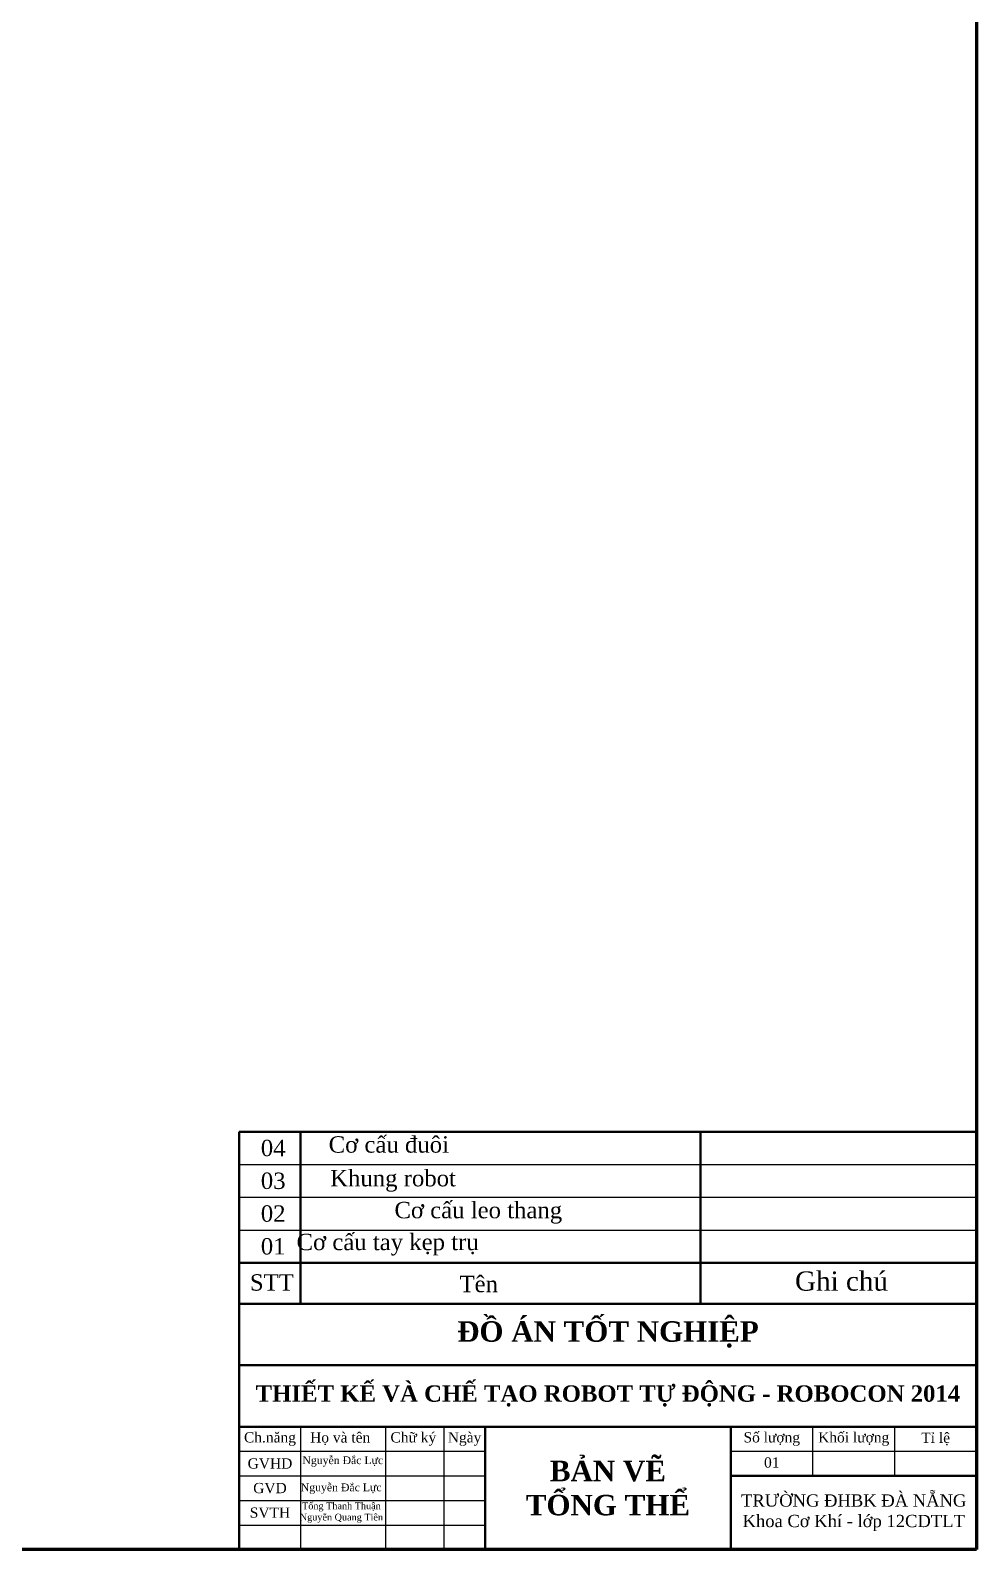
# Model space of a CAD drawing. Header units: millimetres. Extents: x -250 to 3947, y -1468 to 870.
# Drawn here: x 1873.5 to 2069.8, y 90.9 to 406.2 of the extents above; entities that cross this region are included whole.
import ezdxf

# ---------------------------------------------------------------- set-up
doc = ezdxf.new("R2010")
doc.units = ezdxf.units.MM
for name, color, linetype in [('dddd', 1, 'Continuous'), ('DUONGCINH', 1, 'Continuous'), ('TEXT', 1, 'Continuous')]:
    doc.layers.add(name, color=color, linetype=linetype)
doc.layers.add('NETCOBAN', color=1, linetype='Continuous', lineweight=20)
doc.styles.get("Standard").update_dxf_attribs({"font": 'times_0.ttf'})
doc.styles.add('style2', font='VTIMEN.TTF')

msp = doc.modelspace()

# ---------------------------------------------------------------- linework, layer by layer
at = {"layer": 'dddd', "lineweight": 70}
for p, q in [((2069.8461, 805.7585), (2069.8461, 90.9085)), ((2069.8461, 90.9085), (1059.1961, 90.9085))]:
    msp.add_line(p, q, dxfattribs=at)
at = {"layer": 'DUONGCINH', "lineweight": 50}
for p, q in [((1916.8461, 177.6085), (2069.8461, 177.6085)), ((1929.5887, 141.9085), (1929.5887, 177.6085)), ((1916.8461, 150.4085), (2069.8461, 150.4085))]:
    msp.add_line(p, q, dxfattribs=at)
at = {"layer": 'DUONGCINH'}
for p, q in [((1916.8461, 170.8085), (2069.8461, 170.8085)), ((1916.8461, 164.0085), (2069.8461, 164.0085)), ((1916.8461, 157.2085), (2069.8461, 157.2085)), ((1929.5961, 90.9085), (1929.5961, 116.4085)), ((1947.2711, 90.9085), (1947.2711, 116.4085)), ((1959.3461, 90.9085), (1959.3461, 116.4085)), ((2035.8461, 106.2085), (2035.8461, 116.4085)), ((2052.8461, 106.2085), (2052.8461, 116.4085)), ((1916.8461, 111.3085), (1967.8461, 111.3085)), ((2018.8461, 111.3085), (2069.8461, 111.3085)), ((1916.8461, 106.2085), (1967.8461, 106.2085)), ((1916.8461, 101.1085), (1967.8461, 101.1085)), ((1916.8461, 96.0085), (1967.8461, 96.0085))]:
    msp.add_line(p, q, dxfattribs=at)
at = {"layer": 'NETCOBAN', "lineweight": 50}
for p, q in [((1916.8461, 177.6085), (1916.8461, 141.9085)), ((2012.5272, 141.9085), (2012.5272, 177.6085)), ((1916.8461, 129.1585), (2069.8461, 129.1585)), ((1916.8461, 116.4085), (2069.8461, 116.4085)), ((1967.8461, 90.9085), (1967.8461, 116.4085)), ((2018.8461, 90.9085), (2018.8461, 116.4085)), ((2018.8461, 106.2085), (2069.8461, 106.2085))]:
    msp.add_line(p, q, dxfattribs=at)
at = {"layer": 'NETCOBAN'}
msp.add_line((1916.8461, 90.9085), (1916.8461, 116.4085), dxfattribs=at)
at = {"layer": 'NETCOBAN', "lineweight": 50}
msp.add_lwpolyline([(2069.8461, 90.9085), (1916.8461, 90.9085), (1916.8461, 141.9085), (2069.8461, 141.9085)], close=True, dxfattribs=at)

# ---------------------------------------------------------------- texts
at = {"layer": 'NETCOBAN'}
for s, insert, char_height, width, attachment_point in [('{\\fTimes New Roman|b0|i0|c163|p18;Cơ cấu đuôi}', (1947.8834, 174.9509), 3.4, 52.348476, 5), ('{\\fTimes New Roman|b0|i0|c163|p18;Khung robot}', (1935.7061, 167.4282), 3.4, 93.839484, 4), ('{\\fTimes New Roman|b0|i0|c163|p18;Cơ cấu leo thang\\P}', (1966.4483, 160.8027), 3.4, 61.025473, 5), ('^I{\\fTimes New Roman|b0|i0|c163|p18;Cơ cấu tay} kẹp trụ', (1946.9928, 154.185), 3.4, 58.136605, 5), ('Tên', (1966.5423, 145.9984), 3.4, 58.136605, 5), ('{\\fTimes New Roman|b1|i0|c0|p18;ĐỒ ÁN TỐT NGHIỆP}', (1993.3461, 135.5335), 4.25, 153, 5), ('{\\fTimes New Roman|b1|i0|c0|p18;THIẾT KẾ VÀ CHẾ TẠO ROBOT TỰ ĐỘNG - ROBOCON 2014}', (1993.3461, 122.7835), 3.4, 145.767047, 5), ('{\\fTimes New Roman|b0|i0|c0|p18;Ch.năng}', (1923.2211, 113.8585), 2.125, 12.75, 5), ('{\\fTimes New Roman|b0|i0|c0|p18;Họ và tên}', (1937.7926, 113.9176), 2.125, 12.75, 5), ('{\\fTimes New Roman|b0|i0|c0|p18;Số lượng} ', (2027.3461, 113.8585), 2.125, 13.449568, 5), ('{\\fTimes New Roman|b0|i0|c0|p18;Khối lượng}', (2044.3461, 113.8585), 2.125, 17, 5), ('{\\fTimes New Roman|b0|i0|c0|p18;Tỉ lệ}', (2061.3461, 113.8585), 2.125, 17, 5), ('{\\fTimes New Roman|b0|i0|c0|p18;Nguyễn Đắc Lực}', (1938.3325, 109.1946), 1.615, 16.900361, 5), ('{\\fTimes New Roman|b1|i0|c0|p18;BẢN VẼ TỔNG THỂ}', (1993.3461, 103.6585), 4.25, 39.449884, 5), ('{\\fTimes New Roman|b0|i0|c0|p18;GVHD}', (1923.2211, 108.7585), 2.125, 12.75, 5), ('{\\fTimes New Roman|b0|i0|c0|p18;01} ', (2027.3461, 108.9674), 2.125, 13.449568, 5), ('{\\fTimes New Roman|b0|i0|c0|p18;GVD}', (1923.2211, 103.6585), 2.125, 12.75, 5), ('{\\fTimes New Roman|b0|i0|c0|p18;Nguyễn Đắc Lực}', (1937.9959, 103.5617), 1.615, 18.55035, 5), ('{\\fTimes New Roman|b0|i0|c0|p18;SVTH}', (1923.2211, 98.5585), 2.125, 12.75, 5), ('Tống Thanh Thuận\\PNguyễn Quang Tiên', (1938.0423, 98.5899), 1.4, 20.152236, 5)]:
    msp.add_mtext(s, dxfattribs=dict(at, insert=insert, char_height=char_height, width=width, attachment_point=attachment_point))
at = {"layer": 'NETCOBAN', "attachment_point": 5, "style": 'style2'}
for s, insert, char_height, width in [('{\\fTimes New Roman|b0|i0|c0|p18;Chữ ký}', (1952.9711, 113.8585), 2.125, 12.75), ('{\\fTimes New Roman|b0|i0|c0|p18;TRƯỜNG ĐHBK ĐÀ NẴNG\\PKhoa Cơ Khí - lớp 12CDTLT}', (2044.3461, 98.5585), 2.55, 51)]:
    msp.add_mtext(s, dxfattribs=dict(at, insert=insert, char_height=char_height, width=width))
at = {"layer": 'NETCOBAN', "lineweight": 50, "insert": (1963.5961, 113.8585), "char_height": 2.125, "width": 6.685836, "attachment_point": 5}
msp.add_mtext('{\\fTimes New Roman|b0|i0|c0|p18;Ngày}', dxfattribs=at)
at = {"layer": 'TEXT'}
for s, insert, char_height, width, attachment_point in [('\\fVNtimes new roman|b0|i0|c0|p34;04', (1921.3241, 175.9458), 3.4, 10.721985, 1), ('\\fVNtimes new roman|b0|i0|c0|p34;03', (1921.3241, 169.1458), 3.4, 10.721985, 1), ('\\fVNtimes new roman|b0|i0|c0|p34;02', (1921.3241, 162.3458), 3.4, 10.721985, 1), ('\\fVNtimes new roman|b0|i0|c0|p34;01', (1921.3241, 155.5458), 3.4, 10.721985, 1), ('{\\fTimes New Roman|b0|i0|c0|p18;Ghi chú}', (2041.8108, 148.634), 4, 21.043539, 2), ('\\fVNtimes new roman|b0|i0|c0|p34;STT', (1919.0473, 148.0472), 3.4, 7.849665, 1)]:
    msp.add_mtext(s, dxfattribs=dict(at, insert=insert, char_height=char_height, width=width, attachment_point=attachment_point))

doc.saveas('drawing.dxf')
